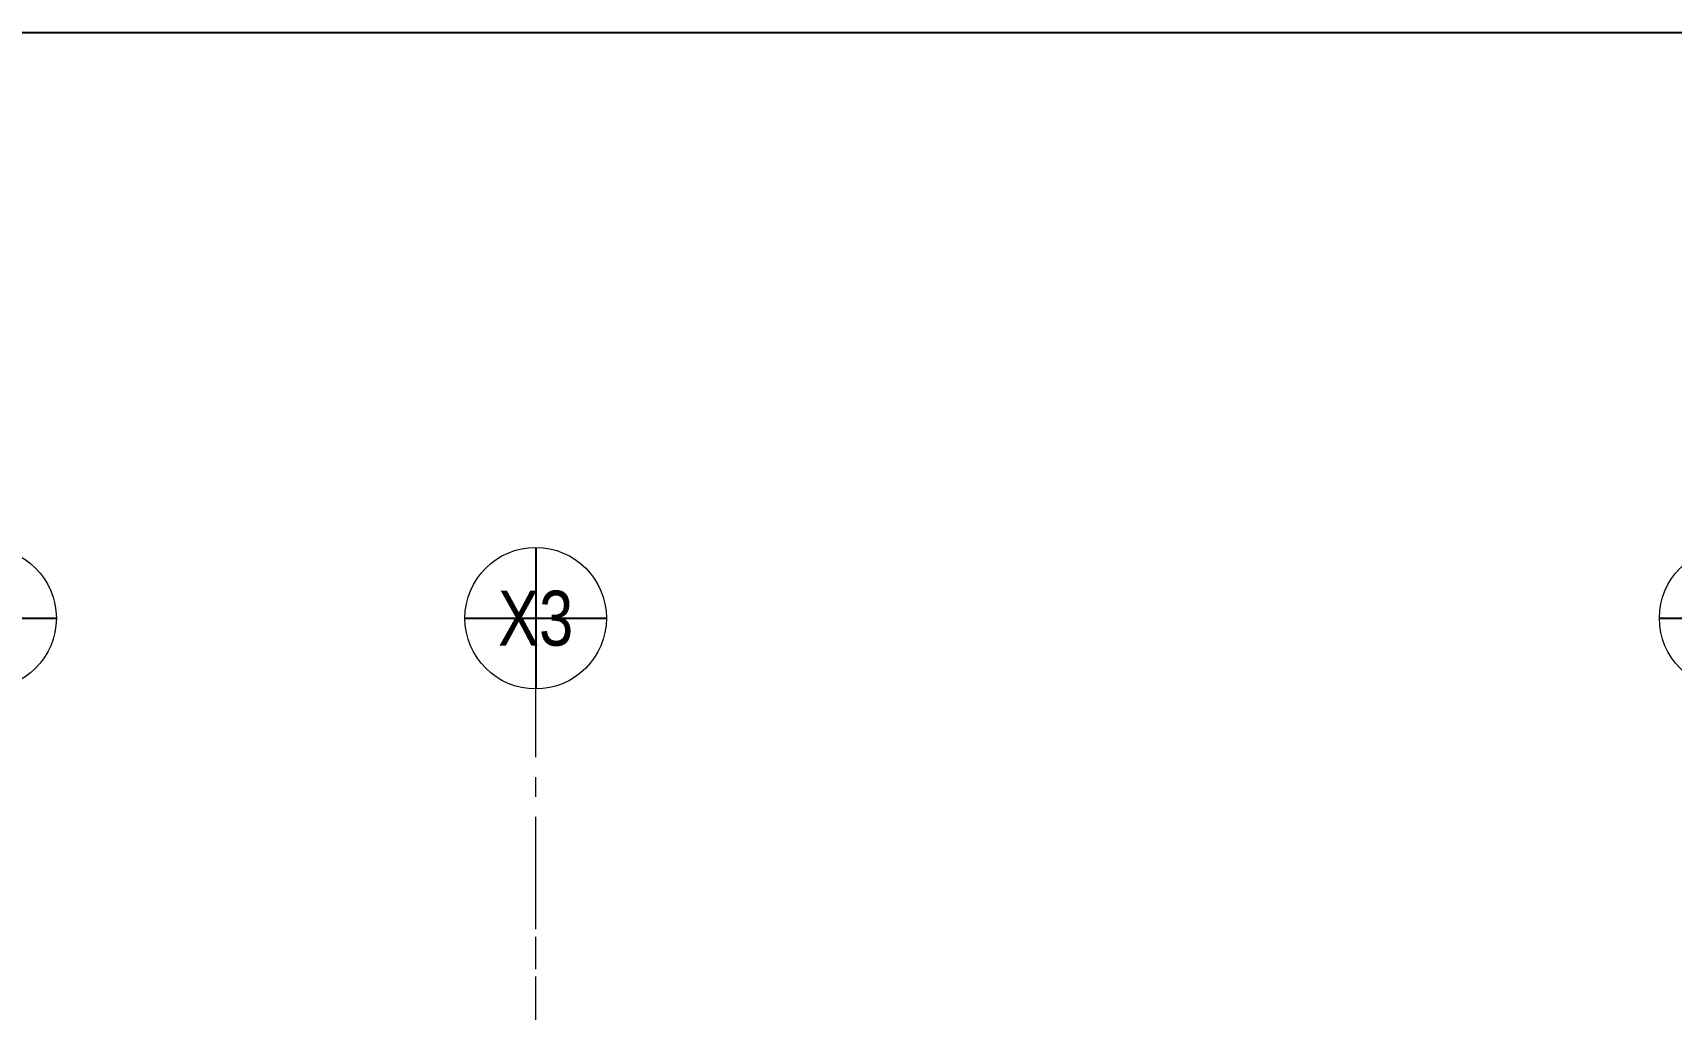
# Model space of a CAD drawing. Header units: millimetres. Extents: x -343543 to 400519, y -115663 to 104219.
# Drawn here: x -175933 to -165508, y 20633 to 26844 of the extents above; entities that cross this region are included whole.
import ezdxf
from ezdxf.enums import TextEntityAlignment as Align
from ezdxf.xclip import XClip

# ---------------------------------------------------------------- set-up
doc = ezdxf.new("R2010")
doc.units = ezdxf.units.MM
doc.header["$XCLIPFRAME"] = 0
doc.linetypes.add('XREF MAT BANG TUONG XAY$0$CENTER', pattern=[50.8, 31.75, -6.35, 6.35, -6.35])
doc.layers.get('0').update_dxf_attribs({"color": 231, "lineweight": 0})
doc.layers.get('DefPoints').update_dxf_attribs({"color": 191})
for name, color, linetype, lineweight in [('A-SYMBOLS', 10, 'Continuous', 13), ('XREF MAT BANG TUONG XAY$0$00.xref_IKIGAI_Truc$0$A-SYMBOLS', 8, 'Continuous', 13), ('XREF MAT BANG TUONG XAY$0$A-GRID', 8, 'XREF MAT BANG TUONG XAY$0$CENTER', 15)]:
    doc.layers.add(name, color=color, linetype=linetype, lineweight=lineweight)
doc.styles.add('XREF MAT BANG TUONG XAY$0$00.xref_IKIGAI_Truc$0$VTK_Arial_3.5 mm', font='arial.ttf', dxfattribs={"width": 0.8, "height": 3.5})

# ---------------------------------------------------------------- blocks, each defined once
blk = doc.blocks.new('*U131')
at = {"color": 8}
blk.add_circle((0, 0), 4.5, dxfattribs=at)
at = {"layer": 'DefPoints', "color": 8}
for p, q in [((0, 4.5), (0, -4.5)), ((-4.5, 0), (4.5, 0))]:
    blk.add_line(p, q, dxfattribs=at)
at = {"color": 8, "style": 'XREF MAT BANG TUONG XAY$0$00.xref_IKIGAI_Truc$0$VTK_Arial_3.5 mm', "width": 0.8}
blk.add_attdef('X12', text='', height=3.5, dxfattribs=at).set_placement((0, 0), align=Align.MIDDLE_CENTER)
blk = doc.blocks.new('XREF MAT BANG TUONG XAY$0$00.xref_IKIGAI_Truc')
at = {"layer": 'XREF MAT BANG TUONG XAY$0$A-GRID', "color": 8, "ltscale": 20}
blk.add_lwpolyline([(8600, -4179.1), (8600, 22924.4)], dxfattribs=at)
at = {"layer": 'XREF MAT BANG TUONG XAY$0$00.xref_IKIGAI_Truc$0$A-SYMBOLS', "color": 8}
ref = blk.add_blockref('*U131', (5100, 23120), dxfattribs=dict(at, xscale=100, yscale=100, zscale=100))
ref.add_attrib('X12', 'X2', dxfattribs={"layer": '0', "height": 350, "style": 'XREF MAT BANG TUONG XAY$0$00.xref_IKIGAI_Truc$0$VTK_Arial_3.5 mm', "width": 0.8}).set_placement((5100, 23120), align=Align.MIDDLE_CENTER)
ref = blk.add_blockref('*U131', (8600, 23120), dxfattribs=dict(at, xscale=100, yscale=100, zscale=100))
ref.add_attrib('X12', 'X3', dxfattribs={"layer": '0', "height": 350, "style": 'XREF MAT BANG TUONG XAY$0$00.xref_IKIGAI_Truc$0$VTK_Arial_3.5 mm', "width": 0.8}).set_placement((8600, 23120), align=Align.MIDDLE_CENTER)
ref = blk.add_blockref('*U131', (16200, 23120), dxfattribs=dict(at, xscale=100, yscale=100, zscale=100))
ref.add_attrib('X12', 'X4', dxfattribs={"layer": '0', "height": 350, "style": 'XREF MAT BANG TUONG XAY$0$00.xref_IKIGAI_Truc$0$VTK_Arial_3.5 mm', "width": 0.8}).set_placement((16200, 23120), align=Align.MIDDLE_CENTER)
blk = doc.blocks.new('XREF MAT BANG TUONG XAY$0$xref_IKIGAI_Cot')
at = {"layer": 'XREF MAT BANG TUONG XAY$0$A-GRID', "color": 8, "ltscale": 20}
blk.add_lwpolyline([(8600, -4179.1), (8600, 22924.4)], dxfattribs=at)
blk = doc.blocks.new('01.Xref _MB T1')
at = {"color": 8}
blk.add_lwpolyline([(-4979.15314, -13156.18578), (44420.84686, -13156.18578), (44420.84686, 26843.81422), (-4979.15314, 26843.81422)], close=True, dxfattribs=at)
blk.add_blockref('XREF MAT BANG TUONG XAY$0$00.xref_IKIGAI_Truc', (0.00011, 0), dxfattribs=at)
ref = blk.add_blockref('XREF MAT BANG TUONG XAY$0$xref_IKIGAI_Cot', (-0.00927, -0.00001), dxfattribs=at)
XClip(ref).set_block_clipping_path([(-1610.3425959283, -2225.6693134198), (41829.1295208634, 21555.8819575264)])

msp = doc.modelspace()

# ---------------------------------------------------------------- block references
at = {"layer": 'A-SYMBOLS'}
msp.add_blockref('01.Xref _MB T1', (-181333.1, 0), dxfattribs=at)

# ---------------------------------------------------------------- next in the draw order: linework, layer by layer
at = {"layer": 'DefPoints'}
msp.add_lwpolyline([(-186312.2, -13156.2), (-136912.2, -13156.2), (-136912.2, 26843.8), (-186312.2, 26843.8)], close=True, dxfattribs=at)

doc.saveas('drawing.dxf')
